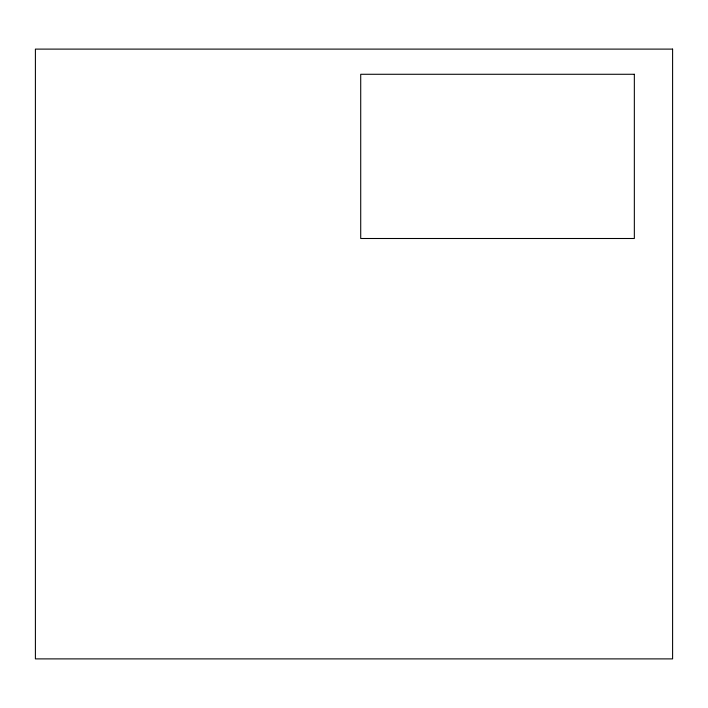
<?xml version="1.0" encoding="UTF-8"?>
<svg xmlns="http://www.w3.org/2000/svg" width="708" height="708" viewBox="0 0 708 708"><rect width="100%" height="100%" fill="white"/><g stroke="black" fill="none" stroke-linecap="round" stroke-linejoin="round"><path stroke-width="1.06" d="M672.6 49.109L35.4 49.109L35.4 658.891L672.6 658.891L672.6 49.109M634.341 74.278L360.717 74.278L360.717 238.499L634.341 238.499L634.341 74.278"/></g></svg>
